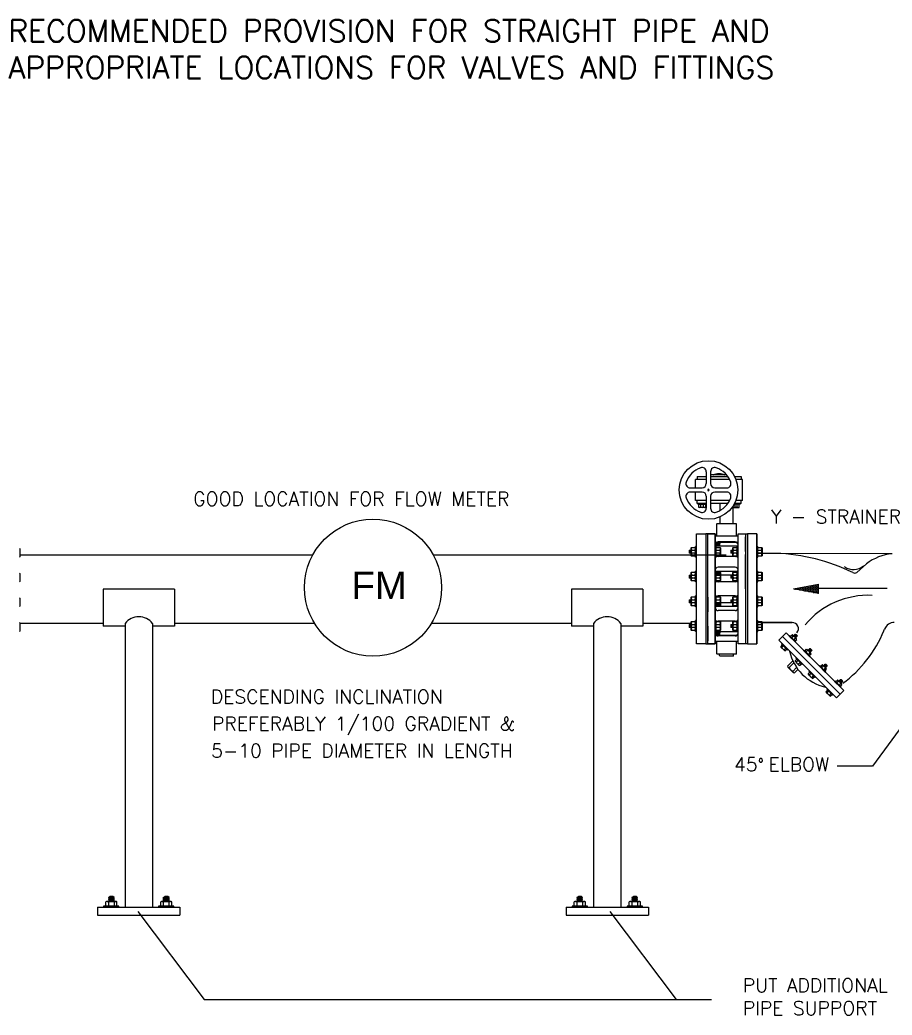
# Model space of a CAD drawing. Header units: inches. Extents: x 51172 to 63334, y -27893 to -10796.
# Drawn here: x 59907 to 61494, y -27860 to -26049 of the extents above; entities that cross this region are included whole.
import ezdxf

# ---------------------------------------------------------------- set-up
doc = ezdxf.new("R2010")
doc.units = ezdxf.units.IN
doc.header["$MEASUREMENT"] = 0
doc.layers.add('M-HVAC-PIPE-TEXT', color=2, linetype='Continuous', lineweight=25)
doc.styles.add('SIMS', font='simplex.shx')
doc.styles.get("Standard").update_dxf_attribs({"font": 'arial.ttf'})
doc.dimstyles.get("Standard").update_dxf_attribs({"dimtxt": 0.18, "dimasz": 0.18, "dimexe": 0.18, "dimexo": 0.0625, "dimgap": 0.09, "dimtad": 0, "dimtih": 1, "dimtoh": 1, "dimdec": 4, "dimzin": 0, "dimdsep": 46, "dimtxsty": 'Standard', "dimcen": 0.09, "dimadec": 0, "dimazin": 0, "dimtfac": 1, "dimtdec": 4, "dimtofl": 0, "dimtmove": 0, "dimatfit": 3, "dimfxl": 1, "dimtolj": 1, "dimtzin": 0, "dimarcsym": 0})

msp = doc.modelspace()

# ---------------------------------------------------------------- hatches: boundary and pattern name
h = msp.add_hatch()
h.set_pattern_fill('DOTS', color=5, scale=24.417891, angle=180, style=0)
h.set_pattern_definition([(360, (35373.2473, -8652.0765), (0.76305911, -1.526118215), [0, -1.526118215])])
h.paths.add_polyline_path([(61360.6, -27075.8), (61315.1, -27084.2), (61360.6, -27092.6)])

# ---------------------------------------------------------------- linework, layer by layer
at = {"color": 5, "linetype": 'Continuous'}
for p, q in [((61156.3, -26892.6), (61156.3, -26870.9)), ((61164, -26870.9), (61164, -26892.6)), ((61126.9, -26900.3), (61148.5, -26900.3)), ((61148.5, -26908), (61126.9, -26908)), ((61171.7, -26900.3), (61193.4, -26900.3)), ((61193.4, -26908), (61171.7, -26908)), ((61156.3, -26937.4), (61156.3, -26915.7)), ((61164, -26915.7), (61164, -26937.4)), ((61141.1, -26928.7), (61141.1, -26930)), ((61141.1, -26928.7), (61156, -26928.7)), ((61141.1, -26930), (61156, -26930)), ((61142.4, -26930.5), (61142.9, -26930)), ((61142.4, -26935.4), (61142.4, -26930.5)), ((61142.9, -26935.9), (61142.4, -26935.4)), ((61154.1, -26935.9), (61142.9, -26935.9)), ((61146.5, -26934.9), (61146.5, -26930)), ((61150.6, -26930), (61150.6, -26934.9)), ((61154.6, -26930.5), (61154.1, -26930)), ((61154.6, -26935.4), (61154.1, -26935.9)), ((61154.6, -26930.5), (61154.6, -26935.4)), ((61156, -26928.7), (61156, -26930)), ((61204.1, -26934.4), (61204.1, -26935.4)), ((61204.1, -26935.4), (61204.6, -26935.9)), ((61204.6, -26935.9), (61215.8, -26935.9)), ((61217.6, -26930), (61206.8, -26930)), ((61217.6, -26928.7), (61207.5, -26928.7)), ((61208.1, -26930), (61208.1, -26934.9)), ((61212.2, -26934.9), (61212.2, -26930)), ((61216.3, -26930.5), (61215.8, -26930)), ((61215.8, -26935.9), (61216.3, -26935.4)), ((61216.3, -26935.4), (61216.3, -26930.5)), ((61217.6, -26928.7), (61217.6, -26930)), ((61159.1, -27184.1), (61159.1, -26984.2)), ((61159.1, -26984.2), (61172.4, -26984.2)), ((61159.1, -27016.4), (61159.1, -26989.7)), ((61172.4, -26984.2), (61172.4, -27184.1)), ((61172.4, -27180.2), (61172.4, -26988.2)), ((61172.4, -26999.4), (61214, -26999.4)), ((61214, -26984.2), (61227.4, -26984.2)), ((61214, -27184.1), (61214, -26984.2)), ((61227.4, -26984.2), (61227.4, -27184.1)), ((61227.4, -27016.4), (61227.4, -26989.7)), ((59906.3, -27010.3), (59907, -27011)), ((59907, -27011), (59907, -27025.8)), ((61125, -27014), (61128.9, -27014)), ((61129.5, -27008.7), (61128.9, -27009.3)), ((61128.9, -27024.1), (61128.9, -27009.3)), ((61129.5, -27008.7), (61136, -27008.7)), ((61130.1, -27014), (61135.3, -27014)), ((61136, -27008.7), (61136.6, -27009.3)), ((61136.6, -27026.6), (61136.6, -27006.9)), ((61138.4, -27006.9), (61136.6, -27006.9)), ((61136.6, -27009.3), (61136.6, -27024.1)), ((61214, -27006.7), (61172.4, -27006.7)), ((61172.4, -27006.9), (61174.2, -27006.9)), ((61174.2, -27026.6), (61174.2, -27006.9)), ((61174.8, -27008.7), (61174.2, -27009.3)), ((61174.2, -27014), (61180.6, -27014)), ((61174.8, -27008.7), (61181.3, -27008.7)), ((61181.3, -27008.7), (61181.9, -27009.3)), ((61181.9, -27009.3), (61181.9, -27024.1)), ((61200.6, -27014), (61204.5, -27014)), ((61205.1, -27008.7), (61204.5, -27009.3)), ((61204.5, -27024.1), (61204.5, -27009.3)), ((61205.1, -27008.7), (61211.6, -27008.7)), ((61205.8, -27014), (61210.9, -27014)), ((61211.6, -27008.7), (61212.2, -27009.3)), ((61212.2, -27026.6), (61212.2, -27006.9)), ((61214, -27006.9), (61212.2, -27006.9)), ((61212.2, -27009.3), (61212.2, -27024.1)), ((61248, -27006.9), (61249.8, -27006.9)), ((61249.8, -27026.6), (61249.8, -27006.9)), ((61250.5, -27008.7), (61249.8, -27009.3)), ((61249.8, -27014), (61256.3, -27014)), ((61250.5, -27008.7), (61256.9, -27008.7)), ((61256.9, -27008.7), (61257.6, -27009.3)), ((61257.6, -27009.3), (61257.6, -27024.1)), ((59907, -27025.8), (59906.3, -27026.5)), ((61128.9, -27019.4), (61125, -27019.4)), ((61129.5, -27024.8), (61128.9, -27024.1)), ((61136, -27024.8), (61129.5, -27024.8)), ((61135.3, -27019.4), (61130.1, -27019.4)), ((61136.6, -27024.1), (61136, -27024.8)), ((61138.4, -27026.6), (61136.6, -27026.6)), ((61172.4, -27026.6), (61174.2, -27026.6)), ((61180.6, -27019.4), (61174.2, -27019.4)), ((61174.8, -27024.8), (61174.2, -27024.1)), ((61181.3, -27024.8), (61174.8, -27024.8)), ((61181.9, -27024.1), (61181.3, -27024.8)), ((61204.5, -27019.4), (61200.6, -27019.4)), ((61205.1, -27024.8), (61204.5, -27024.1)), ((61211.6, -27024.8), (61205.1, -27024.8)), ((61210.9, -27019.4), (61205.8, -27019.4)), ((61212.2, -27024.1), (61211.6, -27024.8)), ((61214, -27026.6), (61212.2, -27026.6)), ((61248, -27026.6), (61249.8, -27026.6)), ((61256.3, -27019.4), (61249.8, -27019.4)), ((61250.5, -27024.8), (61249.8, -27024.1)), ((61256.9, -27024.8), (61250.5, -27024.8)), ((61257.6, -27024.1), (61256.9, -27024.8)), ((61129.5, -27053.7), (61128.9, -27054.3)), ((61128.9, -27069.1), (61128.9, -27054.3)), ((61129.5, -27053.7), (61136, -27053.7)), ((61136, -27053.7), (61136.6, -27054.3)), ((61136.6, -27071.6), (61136.6, -27051.9)), ((61138.4, -27051.9), (61136.6, -27051.9)), ((61136.6, -27054.3), (61136.6, -27069.1)), ((61159.1, -27069), (61159.1, -27042.4)), ((61172.4, -27051.9), (61174.2, -27051.9)), ((61172.4, -27052.1), (61214, -27052.1)), ((61174.2, -27071.6), (61174.2, -27051.9)), ((61174.8, -27053.7), (61174.2, -27054.3)), ((61174.8, -27053.7), (61181.3, -27053.7)), ((61181.3, -27053.7), (61181.9, -27054.3)), ((61181.9, -27054.3), (61181.9, -27069.1)), ((61205.1, -27053.7), (61204.5, -27054.3)), ((61204.5, -27069.1), (61204.5, -27054.3)), ((61205.1, -27053.7), (61211.6, -27053.7)), ((61211.6, -27053.7), (61212.2, -27054.3)), ((61212.2, -27071.6), (61212.2, -27051.9)), ((61214, -27051.9), (61212.2, -27051.9)), ((61212.2, -27054.3), (61212.2, -27069.1)), ((61227.4, -27069), (61227.4, -27042.4)), ((61248, -27051.9), (61249.8, -27051.9)), ((61249.8, -27071.6), (61249.8, -27051.9)), ((61250.5, -27053.7), (61249.8, -27054.3)), ((61250.5, -27053.7), (61256.9, -27053.7)), ((61256.9, -27053.7), (61257.6, -27054.3)), ((61257.6, -27054.3), (61257.6, -27069.1)), ((59906.3, -27055.3), (59907, -27056)), ((59907, -27070.8), (59906.3, -27071.5)), ((59907, -27056), (59907, -27070.8)), ((61125, -27059), (61128.9, -27059)), ((61128.9, -27064.4), (61125, -27064.4)), ((61129.5, -27069.8), (61128.9, -27069.1)), ((61136, -27069.8), (61129.5, -27069.8)), ((61130.1, -27059), (61135.3, -27059)), ((61135.3, -27064.4), (61130.1, -27064.4)), ((61136.6, -27069.1), (61136, -27069.8)), ((61138.4, -27071.6), (61136.6, -27071.6)), ((61214, -27059.3), (61172.4, -27059.3)), ((61172.4, -27071.6), (61174.2, -27071.6)), ((61174.2, -27059), (61180.6, -27059)), ((61180.6, -27064.4), (61174.2, -27064.4)), ((61174.8, -27069.8), (61174.2, -27069.1)), ((61181.3, -27069.8), (61174.8, -27069.8)), ((61181.9, -27069.1), (61181.3, -27069.8)), ((61200.6, -27059), (61204.5, -27059)), ((61204.5, -27064.4), (61200.6, -27064.4)), ((61205.1, -27069.8), (61204.5, -27069.1)), ((61211.6, -27069.8), (61205.1, -27069.8)), ((61205.8, -27059), (61210.9, -27059)), ((61210.9, -27064.4), (61205.8, -27064.4)), ((61212.2, -27069.1), (61211.6, -27069.8)), ((61214, -27071.6), (61212.2, -27071.6)), ((61248, -27071.6), (61249.8, -27071.6)), ((61249.8, -27059), (61256.3, -27059)), ((61256.3, -27064.4), (61249.8, -27064.4)), ((61250.5, -27069.8), (61249.8, -27069.1)), ((61256.9, -27069.8), (61250.5, -27069.8)), ((61257.6, -27069.1), (61256.9, -27069.8)), ((59906.3, -27100.3), (59907, -27101)), ((59907, -27101), (59907, -27115.8)), ((61125, -27104), (61128.9, -27104)), ((61129.5, -27098.7), (61128.9, -27099.3)), ((61128.9, -27114.1), (61128.9, -27099.3)), ((61129.5, -27098.7), (61136, -27098.7)), ((61130.1, -27104), (61135.3, -27104)), ((61136, -27098.7), (61136.6, -27099.3)), ((61136.6, -27116.6), (61136.6, -27096.9)), ((61138.4, -27096.9), (61136.6, -27096.9)), ((61136.6, -27099.3), (61136.6, -27114.1)), ((61159.1, -27099.4), (61159.1, -27126)), ((61172.4, -27096.9), (61174.2, -27096.9)), ((61174.2, -27116.6), (61174.2, -27096.9)), ((61174.8, -27098.7), (61174.2, -27099.3)), ((61174.2, -27104), (61180.6, -27104)), ((61174.8, -27098.7), (61181.3, -27098.7)), ((61181.3, -27098.7), (61181.9, -27099.3)), ((61181.9, -27099.3), (61181.9, -27114.1)), ((61200.6, -27104), (61204.5, -27104)), ((61205.1, -27098.7), (61204.5, -27099.3)), ((61204.5, -27114.1), (61204.5, -27099.3)), ((61205.1, -27098.7), (61211.6, -27098.7)), ((61205.8, -27104), (61210.9, -27104)), ((61211.6, -27098.7), (61212.2, -27099.3)), ((61212.2, -27116.6), (61212.2, -27096.9)), ((61214, -27096.9), (61212.2, -27096.9)), ((61212.2, -27099.3), (61212.2, -27114.1)), ((61227.4, -27099.4), (61227.4, -27126)), ((61248, -27096.9), (61249.8, -27096.9)), ((61249.8, -27116.6), (61249.8, -27096.9)), ((61250.5, -27098.7), (61249.8, -27099.3)), ((61249.8, -27104), (61256.3, -27104)), ((61250.5, -27098.7), (61256.9, -27098.7)), ((61256.9, -27098.7), (61257.6, -27099.3)), ((61257.6, -27099.3), (61257.6, -27114.1)), ((59907, -27115.8), (59906.3, -27116.5)), ((61128.9, -27109.4), (61125, -27109.4)), ((61129.5, -27114.8), (61128.9, -27114.1)), ((61136, -27114.8), (61129.5, -27114.8)), ((61135.3, -27109.4), (61130.1, -27109.4)), ((61136.6, -27114.1), (61136, -27114.8)), ((61138.4, -27116.6), (61136.6, -27116.6)), ((61172.4, -27109), (61214, -27109)), ((61214, -27116.3), (61172.4, -27116.3)), ((61172.4, -27116.6), (61174.2, -27116.6)), ((61180.6, -27109.4), (61174.2, -27109.4)), ((61174.8, -27114.8), (61174.2, -27114.1)), ((61181.3, -27114.8), (61174.8, -27114.8)), ((61181.9, -27114.1), (61181.3, -27114.8)), ((61204.5, -27109.4), (61200.6, -27109.4)), ((61205.1, -27114.8), (61204.5, -27114.1)), ((61211.6, -27114.8), (61205.1, -27114.8)), ((61210.9, -27109.4), (61205.8, -27109.4)), ((61212.2, -27114.1), (61211.6, -27114.8)), ((61214, -27116.6), (61212.2, -27116.6)), ((61248, -27116.6), (61249.8, -27116.6)), ((61256.3, -27109.4), (61249.8, -27109.4)), ((61250.5, -27114.8), (61249.8, -27114.1)), ((61256.9, -27114.8), (61250.5, -27114.8)), ((61257.6, -27114.1), (61256.9, -27114.8)), ((61129.5, -27143.7), (61128.9, -27144.3)), ((61128.9, -27159.1), (61128.9, -27144.3)), ((61129.5, -27143.7), (61136, -27143.7)), ((61136, -27143.7), (61136.6, -27144.3)), ((61136.6, -27161.6), (61136.6, -27141.9)), ((61138.4, -27141.9), (61136.6, -27141.9)), ((61136.6, -27144.3), (61136.6, -27159.1)), ((61172.4, -27141.9), (61174.2, -27141.9)), ((61174.2, -27161.6), (61174.2, -27141.9)), ((61174.8, -27143.7), (61174.2, -27144.3)), ((61174.8, -27143.7), (61181.3, -27143.7)), ((61181.3, -27143.7), (61181.9, -27144.3)), ((61181.9, -27144.3), (61181.9, -27159.1)), ((61205.1, -27143.7), (61204.5, -27144.3)), ((61204.5, -27159.1), (61204.5, -27144.3)), ((61205.1, -27143.7), (61211.6, -27143.7)), ((61211.6, -27143.7), (61212.2, -27144.3)), ((61212.2, -27161.6), (61212.2, -27141.9)), ((61214, -27141.9), (61212.2, -27141.9)), ((61212.2, -27144.3), (61212.2, -27159.1)), ((61248, -27141.9), (61249.8, -27141.9)), ((61249.8, -27161.6), (61249.8, -27141.9)), ((61250.5, -27143.7), (61249.8, -27144.3)), ((61250.5, -27143.7), (61256.9, -27143.7)), ((61256.9, -27143.7), (61257.6, -27144.3)), ((61257.6, -27144.3), (61257.6, -27159.1)), ((59906.3, -27145.3), (59907, -27146)), ((59907, -27160.8), (59906.3, -27161.5)), ((59907, -27146), (59907, -27160.8)), ((61125, -27149), (61128.9, -27149)), ((61128.9, -27154.4), (61125, -27154.4)), ((61129.5, -27159.8), (61128.9, -27159.1)), ((61136, -27159.8), (61129.5, -27159.8)), ((61130.1, -27149), (61135.3, -27149)), ((61135.3, -27154.4), (61130.1, -27154.4)), ((61136.6, -27159.1), (61136, -27159.8)), ((61138.4, -27161.6), (61136.6, -27161.6)), ((61159.1, -27152), (61159.1, -27178.6)), ((61172.4, -27161.6), (61174.2, -27161.6)), ((61172.4, -27161.7), (61214, -27161.7)), ((61174.2, -27149), (61180.6, -27149)), ((61180.6, -27154.4), (61174.2, -27154.4)), ((61174.8, -27159.8), (61174.2, -27159.1)), ((61181.3, -27159.8), (61174.8, -27159.8)), ((61181.9, -27159.1), (61181.3, -27159.8)), ((61200.6, -27149), (61204.5, -27149)), ((61204.5, -27154.4), (61200.6, -27154.4)), ((61205.1, -27159.8), (61204.5, -27159.1)), ((61211.6, -27159.8), (61205.1, -27159.8)), ((61205.8, -27149), (61210.9, -27149)), ((61210.9, -27154.4), (61205.8, -27154.4)), ((61212.2, -27159.1), (61211.6, -27159.8)), ((61214, -27161.6), (61212.2, -27161.6)), ((61227.4, -27152), (61227.4, -27178.6)), ((61248, -27161.6), (61249.8, -27161.6)), ((61249.8, -27149), (61256.3, -27149)), ((61256.3, -27154.4), (61249.8, -27154.4)), ((61250.5, -27159.8), (61249.8, -27159.1)), ((61256.9, -27159.8), (61250.5, -27159.8)), ((61257.6, -27159.1), (61256.9, -27159.8)), ((61214, -27169), (61172.4, -27169)), ((61172.4, -27184.1), (61159.1, -27184.1)), ((61227.4, -27184.1), (61214, -27184.1))]:
    msp.add_line(p, q, dxfattribs=at)
at = {"color": 5}
for p, q in [((61136.7, -26900.5), (61136.7, -26884.9)), ((61156.3, -26884.9), (61136.7, -26884.9)), ((61139.3, -26879.6), (61139.3, -26884.9)), ((61139.3, -26879.6), (61156.3, -26879.6)), ((61193.4, -26876.9), (61164, -26876.9)), ((61164, -26879.6), (61195.4, -26879.6)), ((61198.6, -26884.9), (61164, -26884.9)), ((61207.5, -26879.6), (61219.4, -26879.6)), ((61222, -26884.9), (61209.9, -26884.9)), ((61219.4, -26879.6), (61219.4, -26884.9)), ((61222, -26923.4), (61222, -26884.9)), ((61136.7, -26923.4), (61136.7, -26907.8)), ((61156.3, -26923.4), (61136.7, -26923.4)), ((61139.3, -26928.7), (61139.3, -26923.4)), ((61198.6, -26923.4), (61164, -26923.4)), ((61222, -26923.4), (61209.9, -26923.4)), ((61219.4, -26928.7), (61219.4, -26923.4)), ((61156.3, -26928.7), (61139.3, -26928.7)), ((61195.4, -26928.7), (61164, -26928.7)), ((61181.5, -26941.4), (61181.5, -26928.7)), ((61204.9, -26965.5), (61204.9, -26935.9)), ((61219.4, -26928.7), (61207.5, -26928.7)), ((61181.5, -26965.5), (61181.5, -26953)), ((61175.1, -26988.2), (61175.1, -26966.6)), ((61210.3, -26965.5), (61176.1, -26965.5)), ((61211.3, -26988.2), (61211.3, -26966.6)), ((61172.4, -26984.2), (61172.4, -27024.2)), ((61172.4, -26984.2), (61172.4, -26994.2)), ((61214, -26988.2), (61172.4, -26988.2)), ((61172.4, -26994.2), (61172.4, -27039.2)), ((61208.7, -26998.6), (61177.7, -26998.6)), ((61214, -27180.2), (61214, -26988.2)), ((61248, -26984.2), (61248, -27024.2)), ((61248, -26984.2), (61248, -26994.2)), ((61248, -26994.2), (61248, -27039.2)), ((61125, -27014), (61125, -27019.4)), ((61200.6, -27014), (61200.6, -27019.4)), ((59907, -27021.9), (60440.3, -27021.9)), ((60658.9, -27021.9), (61192.2, -27021.9)), ((61172.4, -27024.2), (61172.4, -27064.2)), ((61208.7, -27025.3), (61177.7, -27025.3)), ((61227.4, -27084.2), (61227.4, -27021.7)), ((61248, -27024.2), (61248, -27064.2)), ((61282.8, -27019.5), (61249.6, -27019.5)), ((61494.4, -27020.2), (61282.8, -27019.5)), ((61172.4, -27039.2), (61172.4, -27084.2)), ((61208.7, -27044.6), (61177.7, -27044.6)), ((61248, -27039.2), (61248, -27084.2)), ((61408.2, -27044.1), (61407.5, -27044.1)), ((61430, -27054.3), (61447.7, -27038.5)), ((61125, -27059), (61125, -27064.4)), ((61172.4, -27064.2), (61172.4, -27104.2)), ((61208.7, -27071.3), (61177.7, -27071.3)), ((61200.6, -27059), (61200.6, -27064.4)), ((61248, -27064.2), (61248, -27104.2)), ((60188.3, -27084.4), (60058.3, -27084.4)), ((60058.3, -27084.4), (60058.3, -27151.9)), ((60188.3, -27084.4), (60188.3, -27146.9)), ((61040.9, -27084.4), (60910.9, -27084.4)), ((60910.9, -27084.4), (60910.9, -27151.9)), ((61040.9, -27084.4), (61040.9, -27146.9)), ((61172.4, -27084.2), (61172.4, -27129.2)), ((61248, -27084.2), (61248, -27129.2)), ((61315.1, -27084.2), (61360.6, -27075.8)), ((61360.6, -27092.6), (61315.1, -27084.2)), ((61360.6, -27092.6), (61360.6, -27075.8)), ((61360.6, -27082.7), (61485.6, -27082.7)), ((61125, -27104), (61125, -27109.4)), ((61172.4, -27104.2), (61172.4, -27144.2)), ((61208.7, -27097.1), (61177.7, -27097.1)), ((61200.6, -27104), (61200.6, -27109.4)), ((61248, -27104.2), (61248, -27144.2)), ((61208.7, -27123.7), (61177.7, -27123.7)), ((61172.4, -27129.2), (61172.4, -27174.2)), ((61172.4, -27144.2), (61172.4, -27184.2)), ((61208.7, -27143.1), (61177.7, -27143.1)), ((61248, -27129.2), (61248, -27174.2)), ((61248, -27144.2), (61248, -27184.2)), ((59907, -27146.8), (60058.3, -27146.8)), ((60098.3, -27151.9), (60058.3, -27151.9)), ((60098.3, -27146.9), (60098.3, -27663.1)), ((60148.3, -27146.9), (60148.3, -27663.1)), ((60188.3, -27151.9), (60148.3, -27151.9)), ((60188.3, -27146.8), (60443, -27146.7)), ((60188.3, -27146.9), (60188.3, -27151.9)), ((60656.2, -27146.6), (60910.9, -27146.4)), ((60950.9, -27151.9), (60910.9, -27151.9)), ((60950.9, -27146.9), (60950.9, -27663.1)), ((61000.9, -27146.9), (61000.9, -27663.1)), ((61040.9, -27151.9), (61000.9, -27151.9)), ((61040.9, -27146.4), (61128.9, -27146.3)), ((61040.9, -27146.9), (61040.9, -27151.9)), ((61125, -27149), (61125, -27154.4)), ((61200.6, -27149), (61200.6, -27154.4)), ((61312.5, -27145.2), (61249.6, -27145.2)), ((61253.7, -27145.2), (61312.5, -27145.2)), ((61479.6, -27160.3), (61480.8, -27157.3)), ((61172.4, -27174.2), (61172.4, -27184.2)), ((61214, -27180.2), (61172.4, -27180.2)), ((61175.1, -27201.8), (61175.1, -27180.2)), ((61208.7, -27169.7), (61177.7, -27169.7)), ((61211.3, -27201.8), (61211.3, -27180.2)), ((61248, -27174.2), (61248, -27184.2)), ((61301.4, -27164.3), (61288, -27177.7)), ((61288, -27177.7), (61393, -27282.7)), ((61294.6, -27171.1), (61399.6, -27276)), ((61301.4, -27164.3), (61406.4, -27269.3)), ((61309.7, -27170.4), (61312.4, -27167.7)), ((61314.3, -27169.7), (61311.6, -27172.4)), ((61313.7, -27168.2), (61320.1, -27174.6)), ((61314.8, -27169.4), (61315.2, -27169.4)), ((61315.1, -27168.9), (61315.2, -27169.4)), ((61315.1, -27168.9), (61315.7, -27168.9)), ((61315.2, -27169.4), (61318.9, -27172.9)), ((61315.6, -27168.4), (61316.1, -27168.4)), ((61315.6, -27168.4), (61315.7, -27168.9)), ((61315.7, -27168.9), (61319.4, -27172.4)), ((61316, -27176.8), (61318.7, -27174.1)), ((61316.1, -27167.9), (61316.6, -27168)), ((61316.1, -27167.9), (61316.1, -27168.4)), ((61316.1, -27168.4), (61319.9, -27171.9)), ((61316.6, -27167.4), (61316.6, -27168)), ((61316.6, -27167.4), (61317.1, -27167.5)), ((61316.6, -27168), (61320.4, -27171.4)), ((61317.1, -27166.9), (61317.1, -27167.5)), ((61317.1, -27166.9), (61317.6, -27167)), ((61317.1, -27167.5), (61320.8, -27170.9)), ((61317.5, -27166.4), (61318.1, -27166.5)), ((61317.5, -27166.4), (61317.6, -27167)), ((61317.6, -27167), (61321.3, -27170.4)), ((61317.9, -27178.7), (61320.7, -27176)), ((61318.1, -27166.5), (61319.5, -27166.9)), ((61318.1, -27166.5), (61321.9, -27170.2)), ((61319, -27173.4), (61318.8, -27173.4)), ((61319.5, -27172.9), (61318.9, -27172.9)), ((61319, -27173.4), (61318.9, -27172.9)), ((61320, -27172.4), (61319.4, -27172.4)), ((61319.5, -27172.9), (61319.4, -27172.4)), ((61321.7, -27169.1), (61319.5, -27166.9)), ((61320, -27172.4), (61319.9, -27171.9)), ((61320.4, -27172), (61319.9, -27171.9)), ((61320.9, -27171.5), (61320.4, -27171.4)), ((61320.4, -27172), (61320.4, -27171.4)), ((61321.4, -27171), (61320.8, -27170.9)), ((61320.9, -27171.5), (61320.8, -27170.9)), ((61321.9, -27170.5), (61321.3, -27170.4)), ((61321.4, -27171), (61321.3, -27170.4)), ((61321.9, -27170.5), (61321.7, -27169.1)), ((61294.3, -27186), (61291.6, -27188.7)), ((61292.1, -27190), (61298.5, -27196.4)), ((61293.5, -27190.7), (61296.2, -27188)), ((61300.6, -27192.4), (61297.9, -27195.1)), ((61302.5, -27194.3), (61299.8, -27197)), ((61336, -27196.8), (61338.7, -27194.1)), ((61340.6, -27196), (61337.9, -27198.7)), ((61340, -27194.6), (61346.4, -27201)), ((61341.1, -27195.7), (61341.5, -27195.7)), ((61341.4, -27195.2), (61341.5, -27195.7)), ((61341.4, -27195.2), (61342, -27195.3)), ((61341.5, -27195.7), (61345.2, -27199.2)), ((61341.9, -27194.7), (61342.5, -27194.8)), ((61341.9, -27194.7), (61342, -27195.3)), ((61342, -27195.3), (61345.7, -27198.7)), ((61342.4, -27194.2), (61343, -27194.3)), ((61342.4, -27194.2), (61342.5, -27194.8)), ((61342.5, -27194.8), (61346.2, -27198.2)), ((61342.9, -27193.7), (61343, -27194.3)), ((61342.9, -27193.7), (61343.5, -27193.8)), ((61343, -27194.3), (61346.7, -27197.7)), ((61343.4, -27193.2), (61343.5, -27193.8)), ((61343.4, -27193.2), (61343.9, -27193.3)), ((61343.5, -27193.8), (61347.2, -27197.3)), ((61343.9, -27192.8), (61344.4, -27192.8)), ((61343.9, -27192.8), (61343.9, -27193.3)), ((61343.9, -27193.3), (61347.7, -27196.8)), ((61344.4, -27192.8), (61345.8, -27193.2)), ((61344.4, -27192.8), (61348.2, -27196.6)), ((61345.8, -27199.3), (61345.2, -27199.2)), ((61345.3, -27199.7), (61345.2, -27199.2)), ((61346.3, -27198.8), (61345.7, -27198.7)), ((61345.8, -27199.3), (61345.7, -27198.7)), ((61348, -27195.4), (61345.8, -27193.2)), ((61346.3, -27198.8), (61346.2, -27198.2)), ((61346.8, -27198.3), (61346.2, -27198.2)), ((61347.2, -27197.8), (61346.7, -27197.7)), ((61346.8, -27198.3), (61346.7, -27197.7)), ((61347.7, -27197.3), (61347.2, -27197.3)), ((61347.2, -27197.8), (61347.2, -27197.3)), ((61348.2, -27196.9), (61347.7, -27196.8)), ((61347.7, -27197.3), (61347.7, -27196.8)), ((61348.2, -27196.9), (61348, -27195.4)), ((61210.3, -27202.9), (61176.1, -27202.9)), ((61180.4, -27205.3), (61180.4, -27202.9)), ((61204.9, -27206.3), (61181.5, -27206.3)), ((61206, -27205.3), (61206, -27202.9)), ((61313.8, -27215.1), (61304.2, -27224.6)), ((61320.6, -27212.4), (61317.9, -27215.1)), ((61318.4, -27216.4), (61324.8, -27222.8)), ((61319.8, -27217), (61322.5, -27214.3)), ((61342.3, -27203.1), (61345.1, -27200.4)), ((61344.3, -27205), (61347, -27202.3)), ((61345.3, -27199.7), (61345.2, -27199.7)), ((61304.9, -27226.6), (61314.5, -27236.2)), ((61307.1, -27227.5), (61315.7, -27218.9)), ((61320.6, -27227.2), (61313.7, -27234.2)), ((61323, -27230.6), (61316.6, -27237)), ((61326.9, -27218.7), (61324.2, -27221.4)), ((61328.9, -27220.6), (61326.2, -27223.3)), ((61364.2, -27224.9), (61366.9, -27222.2)), ((61368.8, -27224.1), (61366.1, -27226.8)), ((61368.2, -27222.7), (61374.6, -27229.1)), ((61369.3, -27223.8), (61369.7, -27223.9)), ((61369.6, -27223.3), (61369.7, -27223.9)), ((61369.6, -27223.3), (61370.1, -27223.4)), ((61369.7, -27223.9), (61373.4, -27227.3)), ((61370.1, -27222.9), (61370.6, -27222.9)), ((61370.1, -27222.9), (61370.1, -27223.4)), ((61370.1, -27223.4), (61373.9, -27226.9)), ((61370.5, -27222.4), (61371.1, -27222.4)), ((61370.5, -27222.4), (61370.6, -27222.9)), ((61370.5, -27231.3), (61373.2, -27228.6)), ((61370.6, -27222.9), (61374.4, -27226.4)), ((61371, -27221.9), (61371.1, -27222.4)), ((61371, -27221.9), (61371.6, -27221.9)), ((61371.1, -27222.4), (61374.8, -27225.9)), ((61371.5, -27221.4), (61371.6, -27221.9)), ((61371.5, -27221.4), (61372.1, -27221.5)), ((61371.6, -27221.9), (61375.3, -27225.4)), ((61372, -27220.9), (61372.6, -27221)), ((61372, -27220.9), (61372.1, -27221.5)), ((61372.1, -27221.5), (61375.8, -27224.9)), ((61372.4, -27233.2), (61375.1, -27230.5)), ((61372.6, -27221), (61373.9, -27221.3)), ((61372.6, -27221), (61376.3, -27224.7)), ((61373.5, -27227.9), (61373.3, -27227.9)), ((61373.9, -27227.4), (61373.4, -27227.3)), ((61373.5, -27227.9), (61373.4, -27227.3)), ((61376.2, -27223.6), (61373.9, -27221.3)), ((61374.4, -27226.9), (61373.9, -27226.9)), ((61373.9, -27227.4), (61373.9, -27226.9)), ((61374.4, -27226.9), (61374.4, -27226.4)), ((61374.9, -27226.4), (61374.4, -27226.4)), ((61375.4, -27226), (61374.8, -27225.9)), ((61374.9, -27226.4), (61374.8, -27225.9)), ((61375.9, -27225.5), (61375.3, -27225.4)), ((61375.4, -27226), (61375.3, -27225.4)), ((61376.4, -27225), (61375.8, -27224.9)), ((61375.9, -27225.5), (61375.8, -27224.9)), ((61376.4, -27225), (61376.2, -27223.6)), ((61344.4, -27236.2), (61341.7, -27238.9)), ((61342.2, -27240.2), (61348.6, -27246.6)), ((61343.6, -27240.8), (61346.3, -27238.1)), ((61350.8, -27242.5), (61348.1, -27245.2)), ((61352.7, -27244.5), (61350, -27247.2)), ((61392.2, -27252.9), (61394.9, -27250.2)), ((61396.8, -27252.1), (61394.1, -27254.8)), ((61396.2, -27250.7), (61402.6, -27257.1)), ((61397.3, -27251.8), (61397.7, -27251.9)), ((61397.6, -27251.3), (61398.1, -27251.4)), ((61397.6, -27251.3), (61397.7, -27251.9)), ((61397.7, -27251.9), (61401.4, -27255.3)), ((61398.1, -27250.9), (61398.1, -27251.4)), ((61398.1, -27250.9), (61398.6, -27250.9)), ((61398.1, -27251.4), (61401.9, -27254.9)), ((61398.6, -27250.4), (61398.6, -27250.9)), ((61398.6, -27250.4), (61399.1, -27250.4)), ((61398.6, -27250.9), (61402.4, -27254.4)), ((61399, -27249.9), (61399.6, -27249.9)), ((61399, -27249.9), (61399.1, -27250.4)), ((61399.1, -27250.4), (61402.8, -27253.9)), ((61399.5, -27249.4), (61399.6, -27249.9)), ((61399.5, -27249.4), (61400.1, -27249.5)), ((61399.6, -27249.9), (61403.3, -27253.4)), ((61400, -27248.9), (61400.1, -27249.5)), ((61400, -27248.9), (61400.6, -27249)), ((61400.1, -27249.5), (61403.8, -27252.9)), ((61400.6, -27249), (61401.9, -27249.3)), ((61400.6, -27249), (61404.3, -27252.7)), ((61404.2, -27251.6), (61401.9, -27249.3)), ((61403.4, -27254), (61403.3, -27253.4)), ((61403.9, -27253.5), (61403.3, -27253.4)), ((61403.9, -27253.5), (61403.8, -27252.9)), ((61404.4, -27253), (61403.8, -27252.9)), ((61404.4, -27253), (61404.2, -27251.6)), ((61376.7, -27268.5), (61374, -27271.2)), ((61376, -27273.1), (61378.7, -27270.4)), ((61406.4, -27269.3), (61393, -27282.7)), ((61398.5, -27259.3), (61401.2, -27256.6)), ((61400.4, -27261.2), (61403.1, -27258.5)), ((61401.5, -27255.9), (61401.3, -27255.9)), ((61401.5, -27255.9), (61401.4, -27255.3)), ((61401.9, -27255.4), (61401.4, -27255.3)), ((61401.9, -27255.4), (61401.9, -27254.9)), ((61402.4, -27254.9), (61401.9, -27254.9)), ((61402.9, -27254.4), (61402.4, -27254.4)), ((61402.4, -27254.9), (61402.4, -27254.4)), ((61402.9, -27254.4), (61402.8, -27253.9)), ((61403.4, -27254), (61402.8, -27253.9)), ((61374.5, -27272.5), (61380.9, -27278.9)), ((61383.1, -27274.9), (61380.4, -27277.6)), ((61385, -27276.8), (61382.3, -27279.5)), ((60068, -27645.9), (60068.8, -27645.3)), ((60068, -27645.9), (60068.8, -27646.5)), ((60068, -27647.1), (60068.8, -27646.5)), ((60068, -27647.1), (60068.8, -27647.7)), ((60068, -27648.3), (60068.8, -27647.7)), ((60068, -27648.3), (60068.8, -27648.9)), ((60068, -27649.5), (60068.8, -27648.9)), ((60068, -27649.5), (60068.8, -27650.1)), ((60068, -27650.7), (60068.8, -27650.1)), ((60068, -27650.7), (60068.8, -27651.3)), ((60068, -27651.9), (60068.8, -27651.3)), ((60068, -27651.9), (60068.8, -27652.5)), ((60068.8, -27645.3), (60070.9, -27644.1)), ((60068.8, -27645.3), (60078, -27645.3)), ((60068.8, -27646.5), (60077.6, -27646.2)), ((60068.8, -27647.7), (60077.6, -27647.4)), ((60068.8, -27648.9), (60077.6, -27648.6)), ((60068.8, -27650.1), (60077.6, -27649.8)), ((60068.8, -27651.3), (60077.6, -27650.9)), ((60076.4, -27644.1), (60070.9, -27644.1)), ((60078.4, -27645.6), (60076.4, -27644.1)), ((60078.4, -27645.6), (60077.6, -27646.2)), ((60078.4, -27646.8), (60077.6, -27646.2)), ((60078.4, -27646.8), (60077.6, -27647.4)), ((60078.4, -27648), (60077.6, -27647.4)), ((60078.4, -27648), (60077.6, -27648.6)), ((60078.4, -27649.2), (60077.6, -27648.6)), ((60078.4, -27649.2), (60077.6, -27649.8)), ((60078.4, -27650.3), (60077.6, -27649.8)), ((60078.4, -27650.3), (60077.6, -27650.9)), ((60078.4, -27651.5), (60077.6, -27650.9)), ((60078.4, -27651.5), (60077.6, -27652.1)), ((60168, -27645.9), (60168.8, -27645.3)), ((60168, -27645.9), (60168.8, -27646.5)), ((60168, -27647.1), (60168.8, -27646.5)), ((60168, -27647.1), (60168.8, -27647.7)), ((60168, -27648.3), (60168.8, -27647.7)), ((60168, -27648.3), (60168.8, -27648.9)), ((60168, -27649.5), (60168.8, -27648.9)), ((60168, -27649.5), (60168.8, -27650.1)), ((60168, -27650.7), (60168.8, -27650.1)), ((60168, -27650.7), (60168.8, -27651.3)), ((60168, -27651.9), (60168.8, -27651.3)), ((60168, -27651.9), (60168.8, -27652.5)), ((60168.8, -27645.3), (60170.9, -27644.1)), ((60168.8, -27645.3), (60178, -27645.3)), ((60168.8, -27646.5), (60177.6, -27646.2)), ((60168.8, -27647.7), (60177.6, -27647.4)), ((60168.8, -27648.9), (60177.6, -27648.6)), ((60168.8, -27650.1), (60177.6, -27649.8)), ((60168.8, -27651.3), (60177.6, -27650.9)), ((60176.4, -27644.1), (60170.9, -27644.1)), ((60178.4, -27645.6), (60176.4, -27644.1)), ((60178.4, -27645.6), (60177.6, -27646.2)), ((60178.4, -27646.8), (60177.6, -27646.2)), ((60178.4, -27646.8), (60177.6, -27647.4)), ((60178.4, -27648), (60177.6, -27647.4)), ((60178.4, -27648), (60177.6, -27648.6)), ((60178.4, -27649.2), (60177.6, -27648.6)), ((60178.4, -27649.2), (60177.6, -27649.8)), ((60178.4, -27650.3), (60177.6, -27649.8)), ((60178.4, -27650.3), (60177.6, -27650.9)), ((60178.4, -27651.5), (60177.6, -27650.9)), ((60178.4, -27651.5), (60177.6, -27652.1)), ((60920.6, -27648.3), (60921.4, -27647.7)), ((60920.6, -27648.3), (60921.4, -27648.9)), ((60920.7, -27645.9), (60921.4, -27645.3)), ((60920.7, -27645.9), (60921.4, -27646.5)), ((60920.7, -27647.1), (60921.4, -27646.5)), ((60920.7, -27647.1), (60921.4, -27647.7)), ((60920.7, -27649.5), (60921.4, -27648.9)), ((60920.7, -27649.5), (60921.4, -27650.1)), ((60920.7, -27650.7), (60921.4, -27650.1)), ((60920.7, -27650.7), (60921.4, -27651.3)), ((60920.7, -27651.9), (60921.4, -27651.3)), ((60920.7, -27651.9), (60921.4, -27652.5)), ((60921.4, -27645.3), (60923.6, -27644.1)), ((60921.4, -27645.3), (60930.7, -27645.3)), ((60921.4, -27646.5), (60930.3, -27646.2)), ((60921.4, -27647.7), (60930.3, -27647.4)), ((60921.4, -27648.9), (60930.3, -27648.6)), ((60921.4, -27650.1), (60930.3, -27649.8)), ((60921.4, -27651.3), (60930.3, -27650.9)), ((60929.1, -27644.1), (60923.6, -27644.1)), ((60931, -27645.6), (60929.1, -27644.1)), ((60931, -27645.6), (60930.3, -27646.2)), ((60931, -27646.8), (60930.3, -27646.2)), ((60931, -27646.8), (60930.3, -27647.4)), ((60931, -27648), (60930.3, -27647.4)), ((60931, -27648), (60930.3, -27648.6)), ((60931, -27649.2), (60930.3, -27648.6)), ((60931, -27649.2), (60930.3, -27649.8)), ((60931, -27650.3), (60930.3, -27649.8)), ((60931, -27650.3), (60930.3, -27650.9)), ((60931, -27651.5), (60930.3, -27650.9)), ((60931, -27651.5), (60930.3, -27652.1)), ((61020.6, -27648.3), (61021.4, -27647.7)), ((61020.6, -27648.3), (61021.4, -27648.9)), ((61020.7, -27645.9), (61021.4, -27645.3)), ((61020.7, -27645.9), (61021.4, -27646.5)), ((61020.7, -27647.1), (61021.4, -27646.5)), ((61020.7, -27647.1), (61021.4, -27647.7)), ((61020.7, -27649.5), (61021.4, -27648.9)), ((61020.7, -27649.5), (61021.4, -27650.1)), ((61020.7, -27650.7), (61021.4, -27650.1)), ((61020.7, -27650.7), (61021.4, -27651.3)), ((61020.7, -27651.9), (61021.4, -27651.3)), ((61020.7, -27651.9), (61021.4, -27652.5)), ((61021.4, -27645.3), (61023.6, -27644.1)), ((61021.4, -27645.3), (61030.7, -27645.3)), ((61021.4, -27646.5), (61030.3, -27646.2)), ((61021.4, -27647.7), (61030.3, -27647.4)), ((61021.4, -27648.9), (61030.3, -27648.6)), ((61021.4, -27650.1), (61030.3, -27649.8)), ((61021.4, -27651.3), (61030.3, -27650.9)), ((61029.1, -27644.1), (61023.6, -27644.1)), ((61031, -27645.6), (61029.1, -27644.1)), ((61031, -27645.6), (61030.3, -27646.2)), ((61031, -27646.8), (61030.3, -27646.2)), ((61031, -27646.8), (61030.3, -27647.4)), ((61031, -27648), (61030.3, -27647.4)), ((61031, -27648), (61030.3, -27648.6)), ((61031, -27649.2), (61030.3, -27648.6)), ((61031, -27649.2), (61030.3, -27649.8)), ((61031, -27650.3), (61030.3, -27649.8)), ((61031, -27650.3), (61030.3, -27650.9)), ((61031, -27651.5), (61030.3, -27650.9)), ((61031, -27651.5), (61030.3, -27652.1)), ((60048.3, -27663.1), (60198.3, -27663.1)), ((60048.3, -27663.1), (60048.3, -27678.1)), ((60063.3, -27660.5), (60063.3, -27653.9)), ((60065.5, -27652.9), (60081.3, -27652.9)), ((60068, -27653.9), (60068, -27660.5)), ((60068.3, -27652.9), (60068.8, -27652.5)), ((60068.8, -27652.5), (60077.6, -27652.1)), ((60078.4, -27652.7), (60077.6, -27652.1)), ((60078.4, -27652.7), (60078.2, -27652.9)), ((60078.9, -27660.5), (60078.9, -27653.9)), ((60083.6, -27660.5), (60083.6, -27653.9)), ((60163.3, -27660.5), (60163.3, -27653.9)), ((60165.5, -27652.9), (60181.3, -27652.9)), ((60168, -27653.9), (60168, -27660.5)), ((60168.3, -27652.9), (60168.8, -27652.5)), ((60168.8, -27652.5), (60177.6, -27652.1)), ((60178.4, -27652.7), (60177.6, -27652.1)), ((60178.4, -27652.7), (60178.2, -27652.9)), ((60178.9, -27660.5), (60178.9, -27653.9)), ((60183.6, -27660.5), (60183.6, -27653.9)), ((60198.3, -27663.1), (60198.3, -27678.1)), ((60900.9, -27663.1), (61050.9, -27663.1)), ((60900.9, -27663.1), (60900.9, -27678.1)), ((60915.9, -27660.5), (60915.9, -27653.9)), ((60918.2, -27652.9), (60933.9, -27652.9)), ((60920.7, -27653.9), (60920.7, -27660.5)), ((60920.9, -27652.9), (60921.4, -27652.5)), ((60921.4, -27652.5), (60930.3, -27652.1)), ((60931, -27652.7), (60930.3, -27652.1)), ((60931, -27652.7), (60930.8, -27652.9)), ((60931.5, -27660.5), (60931.5, -27653.9)), ((60936.3, -27660.5), (60936.3, -27653.9)), ((61015.9, -27660.5), (61015.9, -27653.9)), ((61018.2, -27652.9), (61033.9, -27652.9)), ((61020.7, -27653.9), (61020.7, -27660.5)), ((61020.9, -27652.9), (61021.4, -27652.5)), ((61021.4, -27652.5), (61030.3, -27652.1)), ((61031, -27652.7), (61030.3, -27652.1)), ((61031, -27652.7), (61030.8, -27652.9)), ((61031.5, -27660.5), (61031.5, -27653.9)), ((61036.3, -27660.5), (61036.3, -27653.9)), ((61050.9, -27663.1), (61050.9, -27678.1)), ((60048.3, -27678.1), (60198.3, -27678.1)), ((60900.9, -27678.1), (61050.9, -27678.1))]:
    msp.add_line(p, q, dxfattribs=at)
for points in [[(61138.4, -26984.2), (61155.4, -26984.2), (61155.4, -27184.1), (61138.4, -27184.1)], [(61172.4, -26984.2), (61155.4, -26984.2), (61155.4, -27184.1), (61172.4, -27184.1)], [(61214, -26984.2), (61231, -26984.2), (61231, -27184.1), (61214, -27184.1)], [(61248, -26984.2), (61231, -26984.2), (61231, -27184.1), (61248, -27184.1)], [(61248, -26984.2), (61231, -26984.2), (61231, -27184.1), (61248, -27184.1)], [(61307.7, -27169.2), (61307, -27169.9), (61318.4, -27181.2), (61319, -27180.6)], [(61293, -27184), (61293.7, -27183.4), (61305.1, -27194.7), (61304.4, -27195.4)], [(61334, -27195.6), (61333.3, -27196.2), (61344.7, -27207.6), (61345.3, -27206.9)], [(61319.4, -27210.4), (61320, -27209.7), (61331.4, -27221), (61330.7, -27221.7)], [(61343.2, -27234.2), (61343.9, -27233.5), (61355.2, -27244.9), (61354.5, -27245.5)], [(61362.1, -27223.7), (61361.5, -27224.4), (61372.8, -27235.7), (61373.5, -27235)], [(61390.1, -27251.7), (61389.5, -27252.4), (61400.8, -27263.7), (61401.5, -27263)], [(61375.5, -27266.5), (61376.2, -27265.8), (61387.5, -27277.2), (61386.9, -27277.8)], [(60059.3, -27661.5), (60059.3, -27663.1), (60087.2, -27663.1), (60087.2, -27661.5)], [(60159.3, -27661.5), (60159.3, -27663.1), (60187.2, -27663.1), (60187.2, -27661.5)], [(60912, -27661.5), (60912, -27663.1), (60939.9, -27663.1), (60939.9, -27661.5)], [(61012, -27661.5), (61012, -27663.1), (61039.9, -27663.1), (61039.9, -27661.5)]]:
    msp.add_lwpolyline(points, close=True, dxfattribs=at)
at = {"color": 5, "linetype": 'Continuous'}
msp.add_circle((61160.1, -26904.2), 53.3, dxfattribs=at)
at = {"color": 5}
msp.add_circle((60549.6, -27081.9), 124.7, dxfattribs=at)
at = {"color": 5, "linetype": 'Continuous'}
for centre, radius, start, end in [((61160.1, -26904.2), 42.9, 109.2185, 160.7815), ((61148.5, -26870.9), 7.73, 0, 109.2185), ((61171.7, -26870.9), 7.73, 70.7815, 180), ((61160.1, -26904.2), 42.9, 19.2185, 70.7815), ((61126.9, -26892.6), 7.73, 160.7815, 270), ((61193.4, -26892.6), 7.73, 270, 19.2185), ((61126.9, -26915.7), 7.73, 90, 199.2185), ((61148.5, -26892.6), 7.73, 270, 360), ((61148.5, -26915.7), 7.73, 0, 90), ((61171.7, -26892.6), 7.73, 180, 270), ((61171.7, -26915.7), 7.73, 90, 180), ((61193.4, -26915.7), 7.73, 340.7815, 90), ((61160.1, -26904.2), 42.9, 199.2185, 250.7815), ((61160.1, -26904.2), 42.9, 289.2185, 340.7815), ((61144.4, -26933.2), 2.63, 219.3849, 320.6151), ((61148.5, -26937.4), 7.73, 250.7815, 0), ((61148.5, -26933.2), 2.63, 219.3849, 320.6151), ((61152.6, -26933.2), 2.63, 219.3849, 320.6151), ((61171.7, -26937.4), 7.73, 180, 289.2185), ((61206.1, -26933.2), 2.63, 219.3849, 320.6151), ((61210.2, -26933.2), 2.63, 219.3849, 320.6151), ((61214.2, -26933.2), 2.63, 219.3849, 320.6151), ((61190, -27006.1), 18.2, 158.4824, 164.3117), ((61190.9, -27006.1), 18.2, 158.4824, 181.8593), ((61190.9, -27006.1), 17.3, 157.3413, 181.9529), ((61190.9, -27006.1), 16.5, 156.0681, 182.0564), ((61190.9, -27006.1), 15.6, 154.6374, 182.1715), ((61190.9, -27006.1), 14.7, 153.0169, 182.3003), ((61190.9, -27006.1), 13.9, 151.1637, 182.4453), ((61193.8, -27006.1), 15.6, 154.6374, 182.1715), ((61193.8, -27006.1), 14.7, 153.0169, 182.3003), ((61193.8, -27006.1), 13.9, 151.1637, 182.4453), ((61138.7, -27014.5), 12.8, 178.1407, 202.6587), ((61138.7, -27014.5), 12.2, 178.1407, 203.9319), ((61138.7, -27014.5), 11.5, 178.1407, 205.3626), ((61138.7, -27014.5), 10.9, 178.1407, 205.6381), ((61138.7, -27014.5), 10.2, 178.1407, 196.5975), ((61132.4, -27011.3), 3.48, 129.3849, 230.6151), ((61132.4, -27016.7), 3.48, 129.3849, 230.6151), ((61133.1, -27011.3), 3.48, 309.3849, 50.6151), ((61133.1, -27016.7), 3.48, 309.3849, 50.6151), ((61178.4, -27011.3), 3.48, 309.3849, 50.6151), ((61178.4, -27016.7), 3.48, 309.3849, 50.6151), ((61214.3, -27014.5), 12.8, 178.1407, 202.6587), ((61214.3, -27014.5), 12.2, 178.1407, 203.9319), ((61214.3, -27014.5), 11.5, 178.1407, 205.3626), ((61214.3, -27014.5), 10.9, 178.1407, 205.6381), ((61214.3, -27014.5), 10.2, 178.1407, 196.5975), ((61208, -27011.3), 3.48, 129.3849, 230.6151), ((61208, -27016.7), 3.48, 129.3849, 230.6151), ((61208.7, -27011.3), 3.48, 309.3849, 50.6151), ((61208.7, -27016.7), 3.48, 309.3849, 50.6151), ((61254.1, -27011.3), 3.48, 309.3849, 50.6151), ((61254.1, -27016.7), 3.48, 309.3849, 50.6151), ((61132.4, -27022.1), 3.48, 129.3849, 230.6151), ((61133.1, -27022.1), 3.48, 309.3849, 50.6151), ((61178.4, -27022.1), 3.48, 309.3849, 50.6151), ((61208, -27022.1), 3.48, 129.3849, 230.6151), ((61208.7, -27022.1), 3.48, 309.3849, 50.6151), ((61254.1, -27022.1), 3.48, 309.3849, 50.6151), ((61132.4, -27056.3), 3.48, 129.3849, 230.6151), ((61133.1, -27056.3), 3.48, 309.3849, 50.6151), ((61190, -27058.7), 18.2, 158.4824, 164.3117), ((61190.9, -27058.7), 18.2, 158.4824, 181.8593), ((61190.9, -27058.7), 17.3, 157.3413, 181.9529), ((61190.9, -27058.7), 16.5, 156.0681, 182.0564), ((61190.9, -27058.7), 15.6, 154.6374, 182.1715), ((61190.9, -27058.7), 14.7, 153.0169, 182.3003), ((61190.9, -27058.7), 13.9, 151.1637, 182.4453), ((61193.8, -27058.7), 15.6, 154.6374, 182.1715), ((61193.8, -27058.7), 14.7, 153.0169, 182.3003), ((61193.8, -27058.7), 13.9, 151.1637, 182.4453), ((61178.4, -27056.3), 3.48, 309.3849, 50.6151), ((61208, -27056.3), 3.48, 129.3849, 230.6151), ((61208.7, -27056.3), 3.48, 309.3849, 50.6151), ((61254.1, -27056.3), 3.48, 309.3849, 50.6151), ((61138.7, -27059.5), 12.8, 178.1407, 202.6587), ((61138.7, -27059.5), 12.2, 178.1407, 203.9319), ((61138.7, -27059.5), 11.5, 178.1407, 205.3626), ((61138.7, -27059.5), 10.9, 178.1407, 205.6381), ((61138.7, -27059.5), 10.2, 178.1407, 196.5975), ((61132.4, -27061.7), 3.48, 129.3849, 230.6151), ((61132.4, -27067.1), 3.48, 129.3849, 230.6151), ((61133.1, -27061.7), 3.48, 309.3849, 50.6151), ((61133.1, -27067.1), 3.48, 309.3849, 50.6151), ((61178.4, -27061.7), 3.48, 309.3849, 50.6151), ((61178.4, -27067.1), 3.48, 309.3849, 50.6151), ((61214.3, -27059.5), 12.8, 178.1407, 202.6587), ((61214.3, -27059.5), 12.2, 178.1407, 203.9319), ((61214.3, -27059.5), 11.5, 178.1407, 205.3626), ((61214.3, -27059.5), 10.9, 178.1407, 205.6381), ((61214.3, -27059.5), 10.2, 178.1407, 196.5975), ((61208, -27061.7), 3.48, 129.3849, 230.6151), ((61208, -27067.1), 3.48, 129.3849, 230.6151), ((61208.7, -27061.7), 3.48, 309.3849, 50.6151), ((61208.7, -27067.1), 3.48, 309.3849, 50.6151), ((61254.1, -27061.7), 3.48, 309.3849, 50.6151), ((61254.1, -27067.1), 3.48, 309.3849, 50.6151), ((61138.7, -27104.5), 12.8, 178.1407, 202.6587), ((61138.7, -27104.5), 12.2, 178.1407, 203.9319), ((61138.7, -27104.5), 11.5, 178.1407, 205.3626), ((61138.7, -27104.5), 10.9, 178.1407, 205.6381), ((61138.7, -27104.5), 10.2, 178.1407, 196.5975), ((61132.4, -27101.3), 3.48, 129.3849, 230.6151), ((61132.4, -27106.7), 3.48, 129.3849, 230.6151), ((61133.1, -27101.3), 3.48, 309.3849, 50.6151), ((61133.1, -27106.7), 3.48, 309.3849, 50.6151), ((61178.4, -27101.3), 3.48, 309.3849, 50.6151), ((61178.4, -27106.7), 3.48, 309.3849, 50.6151), ((61214.3, -27104.5), 12.8, 178.1407, 202.6587), ((61214.3, -27104.5), 12.2, 178.1407, 203.9319), ((61214.3, -27104.5), 11.5, 178.1407, 205.3626), ((61214.3, -27104.5), 10.9, 178.1407, 205.6381), ((61214.3, -27104.5), 10.2, 178.1407, 196.5975), ((61208, -27101.3), 3.48, 129.3849, 230.6151), ((61208, -27106.7), 3.48, 129.3849, 230.6151), ((61208.7, -27101.3), 3.48, 309.3849, 50.6151), ((61208.7, -27106.7), 3.48, 309.3849, 50.6151), ((61254.1, -27101.3), 3.48, 309.3849, 50.6151), ((61254.1, -27106.7), 3.48, 309.3849, 50.6151), ((61132.4, -27112.1), 3.48, 129.3849, 230.6151), ((61133.1, -27112.1), 3.48, 309.3849, 50.6151), ((61190, -27115.7), 18.2, 158.4824, 164.3117), ((61190.9, -27115.7), 18.2, 158.4824, 181.8593), ((61190.9, -27115.7), 17.3, 157.3413, 181.9529), ((61190.9, -27115.7), 16.5, 156.0681, 182.0564), ((61190.9, -27115.7), 15.6, 154.6374, 182.1715), ((61190.9, -27115.7), 14.7, 153.0169, 182.3003), ((61190.9, -27115.7), 13.9, 151.1637, 182.4453), ((61193.8, -27115.7), 15.6, 154.6374, 182.1715), ((61193.8, -27115.7), 14.7, 153.0169, 182.3003), ((61193.8, -27115.7), 13.9, 151.1637, 182.4453), ((61178.4, -27112.1), 3.48, 309.3849, 50.6151), ((61208, -27112.1), 3.48, 129.3849, 230.6151), ((61208.7, -27112.1), 3.48, 309.3849, 50.6151), ((61254.1, -27112.1), 3.48, 309.3849, 50.6151), ((61132.4, -27146.3), 3.48, 129.3849, 230.6151), ((61133.1, -27146.3), 3.48, 309.3849, 50.6151), ((61178.4, -27146.3), 3.48, 309.3849, 50.6151), ((61208, -27146.3), 3.48, 129.3849, 230.6151), ((61208.7, -27146.3), 3.48, 309.3849, 50.6151), ((61254.1, -27146.3), 3.48, 309.3849, 50.6151), ((61138.7, -27149.5), 12.8, 178.1407, 202.6587), ((61138.7, -27149.5), 12.2, 178.1407, 203.9319), ((61138.7, -27149.5), 11.5, 178.1407, 205.3626), ((61138.7, -27149.5), 10.9, 178.1407, 205.6381), ((61138.7, -27149.5), 10.2, 178.1407, 196.5975), ((61132.4, -27151.7), 3.48, 129.3849, 230.6151), ((61132.4, -27157.1), 3.48, 129.3849, 230.6151), ((61133.1, -27151.7), 3.48, 309.3849, 50.6151), ((61133.1, -27157.1), 3.48, 309.3849, 50.6151), ((61190, -27168.4), 18.2, 158.4824, 164.3117), ((61190.9, -27168.4), 18.2, 158.4824, 181.8593), ((61190.9, -27168.4), 17.3, 157.3413, 181.9529), ((61190.9, -27168.4), 16.5, 156.0681, 182.0564), ((61190.9, -27168.4), 15.6, 154.6374, 182.1715), ((61190.9, -27168.4), 14.7, 153.0169, 182.3003), ((61190.9, -27168.4), 13.9, 151.1637, 182.4453), ((61193.8, -27168.4), 15.6, 154.6374, 182.1715), ((61193.8, -27168.4), 14.7, 153.0169, 182.3003), ((61193.8, -27168.4), 13.9, 151.1637, 182.4453), ((61178.4, -27151.7), 3.48, 309.3849, 50.6151), ((61178.4, -27157.1), 3.48, 309.3849, 50.6151), ((61214.3, -27149.5), 12.8, 178.1407, 202.6587), ((61214.3, -27149.5), 12.2, 178.1407, 203.9319), ((61214.3, -27149.5), 11.5, 178.1407, 205.3626), ((61214.3, -27149.5), 10.9, 178.1407, 205.6381), ((61214.3, -27149.5), 10.2, 178.1407, 196.5975), ((61208, -27151.7), 3.48, 129.3849, 230.6151), ((61208, -27157.1), 3.48, 129.3849, 230.6151), ((61208.7, -27151.7), 3.48, 309.3849, 50.6151), ((61208.7, -27157.1), 3.48, 309.3849, 50.6151), ((61254.1, -27151.7), 3.48, 309.3849, 50.6151), ((61254.1, -27157.1), 3.48, 309.3849, 50.6151)]:
    msp.add_arc(centre, radius, start, end, dxfattribs=at)
at = {"color": 5}
for centre, radius, start, end in [((61179.3, -26906.2), 31.3, 69.1997, 110.8003), ((61179.3, -26906.2), 30.7, 71.9972, 108.0028), ((61160.1, -26904.2), 1.31, 0, 180), ((61160.1, -26904.2), 1.31, 180, 0), ((61176.1, -26966.6), 1.07, 90, 180), ((61210.3, -26966.6), 1.07, 0, 90), ((61177.7, -27004), 5.33, 90, 180), ((61208.7, -27004), 5.33, 0, 90), ((61177.7, -27020), 5.33, 180, 270), ((61208.7, -27020), 5.33, 270, 0), ((61272.2, -27360.6), 341.2, 63.7892, 88.2173), ((61502.7, -27110.2), 90.3, 95.2851, 127.5216), ((61177.7, -27050), 5.33, 90, 180), ((61208.7, -27050), 5.33, 0, 90), ((61424, -27020.1), 28.8, 236.5561, 308.9458), ((61426.4, -27049), 6.44, 237.2977, 304.4198), ((61177.7, -27066), 5.33, 180, 270), ((61208.7, -27066), 5.33, 270, 0), ((61177.7, -27102.4), 5.33, 90, 180), ((61208.7, -27102.4), 5.33, 0, 90), ((61450.9, -27245.4), 149.6, 87.3006, 140.0419), ((61177.7, -27118.4), 5.33, 180, 270), ((61208.7, -27118.4), 5.33, 270, 0), ((60123.3, -27166.9), 32, 38.6134, 141.3866), ((60975.9, -27166.9), 32, 38.6134, 141.3866), ((61177.7, -27148.4), 5.33, 90, 180), ((61208.7, -27148.4), 5.33, 0, 90), ((61312.5, -27156.6), 11.4, 319.2076, 90), ((61272.2, -27074.6), 224.4, 306.1233, 337.54), ((61498.4, -27164.2), 18.9, 90, 158.588), ((61177.7, -27164.4), 5.33, 180, 270), ((61208.7, -27164.4), 5.33, 270, 0), ((61311.6, -27170.4), 1.92, 179.9141, 270.0859), ((61319.7, -27168.7), 8.83, 204.2913, 245.7087), ((61312.4, -27169.7), 1.92, 359.9141, 90.0859), ((61310.7, -27177.7), 8.83, 24.2913, 65.7087), ((61317.9, -27176.8), 1.93, 180.0088, 269.9912), ((61318.7, -27176), 1.93, 0.0088, 89.9912), ((61293.5, -27188.7), 1.92, 179.9141, 270.0859), ((61301.5, -27187), 8.83, 204.2913, 245.7087), ((61294.3, -27188), 1.92, 359.9141, 90.0859), ((61292.5, -27196), 8.83, 24.2913, 65.7087), ((61299.8, -27195.1), 1.93, 180.0088, 269.9912), ((61300.6, -27194.3), 1.93, 0.0088, 89.9912), ((61391.5, -27179.2), 85.6, 192.3609, 257.6391), ((61337.9, -27196.8), 1.92, 179.9141, 270.0859), ((61346, -27195.1), 8.83, 204.2913, 245.7087), ((61338.7, -27196), 1.92, 359.9141, 90.0859), ((61337, -27204), 8.83, 24.2913, 65.7087), ((61176.1, -27201.8), 1.07, 180, 270), ((61181.5, -27205.3), 1.07, 180, 270), ((61204.9, -27205.3), 1.07, 270, 0), ((61210.3, -27201.8), 1.07, 270, 0), ((61319.8, -27215.1), 1.92, 179.9141, 270.0859), ((61327.9, -27213.4), 8.83, 204.2913, 245.7087), ((61320.6, -27214.3), 1.92, 359.9141, 90.0859), ((61318.9, -27222.3), 8.83, 24.2913, 65.7087), ((61344.3, -27203.1), 1.93, 180.0088, 269.9912), ((61345.1, -27202.3), 1.93, 0.0088, 89.9912), ((61307.1, -27224.6), 2.89, 179.9141, 270.0859), ((61319.1, -27222.1), 13.2, 204.2913, 245.7087), ((61316.6, -27234.2), 2.89, 180.0088, 269.9912), ((61326.2, -27221.4), 1.93, 180.0088, 269.9912), ((61326.9, -27220.6), 1.93, 0.0088, 89.9912), ((61366.1, -27224.9), 1.92, 179.9141, 270.0859), ((61374.1, -27223.2), 8.83, 204.2913, 245.7087), ((61366.9, -27224.1), 1.92, 359.9141, 90.0859), ((61365.1, -27232.2), 8.83, 24.2913, 65.7087), ((61372.4, -27231.3), 1.93, 180.0088, 269.9912), ((61373.2, -27230.5), 1.93, 0.0088, 89.9912), ((61343.6, -27238.9), 1.92, 179.9141, 270.0859), ((61351.7, -27237.2), 8.83, 204.2913, 245.7087), ((61344.4, -27238.1), 1.92, 359.9141, 90.0859), ((61342.7, -27246.2), 8.83, 24.2913, 65.7087), ((61350, -27245.2), 1.93, 180.0088, 269.9912), ((61350.8, -27244.5), 1.93, 0.0088, 89.9912), ((61394.1, -27252.9), 1.92, 179.9141, 270.0859), ((61394.9, -27252.1), 1.92, 359.9141, 90.0859), ((61393.2, -27260.2), 8.83, 24.2913, 65.7087), ((61376, -27271.2), 1.92, 179.9141, 270.0859), ((61376.7, -27270.4), 1.92, 359.9141, 90.0859), ((61375, -27278.5), 8.83, 24.2913, 65.7087), ((61402.1, -27251.2), 8.83, 204.2913, 245.7087), ((61400.4, -27259.3), 1.93, 180.0088, 269.9912), ((61401.2, -27258.5), 1.93, 0.0088, 89.9912), ((61384, -27269.5), 8.83, 204.2913, 245.7087), ((61382.3, -27277.6), 1.93, 180.0088, 269.9912), ((61383.1, -27276.8), 1.93, 0.0088, 89.9912), ((60065.7, -27656.2), 3.35, 44.9141, 135.0859), ((60065.7, -27658.1), 3.35, 224.9141, 315.0859), ((60073.5, -27668.2), 15.4, 69.2913, 110.7087), ((60073.5, -27646.1), 15.4, 249.2913, 290.7087), ((60081.3, -27656.2), 3.35, 45.0088, 134.9912), ((60081.3, -27658.1), 3.35, 225.0088, 314.9912), ((60165.7, -27656.2), 3.35, 44.9141, 135.0859), ((60165.7, -27658.1), 3.35, 224.9141, 315.0859), ((60173.5, -27668.2), 15.4, 69.2913, 110.7087), ((60173.5, -27646.1), 15.4, 249.2913, 290.7087), ((60181.3, -27656.2), 3.35, 45.0088, 134.9912), ((60181.3, -27658.1), 3.35, 225.0088, 314.9912), ((60918.3, -27656.2), 3.35, 44.9141, 135.0859), ((60918.3, -27658.1), 3.35, 224.9141, 315.0859), ((60926.1, -27668.2), 15.4, 69.2913, 110.7087), ((60926.1, -27646.1), 15.4, 249.2913, 290.7087), ((60933.9, -27656.2), 3.35, 45.0088, 134.9912), ((60933.9, -27658.1), 3.35, 225.0088, 314.9912), ((61018.3, -27656.2), 3.35, 44.9141, 135.0859), ((61018.3, -27658.1), 3.35, 224.9141, 315.0859), ((61026.1, -27668.2), 15.4, 69.2913, 110.7087), ((61026.1, -27646.1), 15.4, 249.2913, 290.7087), ((61033.9, -27656.2), 3.35, 45.0088, 134.9912), ((61033.9, -27658.1), 3.35, 225.0088, 314.9912)]:
    msp.add_arc(centre, radius, start, end, dxfattribs=at)

# ---------------------------------------------------------------- texts
at = {"color": 3}
msp.add_text('FM', height=50, dxfattribs=at).set_placement((60510.3, -27102.8))
at = {"layer": 'M-HVAC-PIPE-TEXT', "color": 3, "style": 'SIMS'}
for s, p in [('GOOD LOCATION FOR FLOW METER', (60222.5, -26932.8)), ('DESCENDING INCLINATION', (60254.4, -27292.8)), ('PREFERABLY 1/100 GRADIENT &', (60256.6, -27341.8)), ('5-10 PIPE DIAMETER IN LENGTH', (60255.2, -27391.1))]:
    msp.add_text(s, height=25, dxfattribs=at).set_placement(p)
at = {"layer": 'M-HVAC-PIPE-TEXT', "color": 3, "attachment_point": 1, "style": 'SIMS'}
for s, insert, char_height, width in [('\\A1;RECOMMENDED PROVISION FOR STRAIGHT PIPE AND APPROPRIATE LOCATIONS FOR VALVES AND FITTINGS ', (59886.1, -26048.8, -422.2), 40, 1638.642), ('\\A1;Y - STRAINER ', (61273.8, -26940.1, -422.2), 25, 1638.642), ('\\A1;45{\\A0;\\H0.91667x;°\\fCalibri|b0|i0|c0|p34;\\C0; }ELBOW', (61206.7, -27391, -422.2), 25, 281.709), ('\\A1;PUT ADDITIONAL\\PPIPE SUPPORT', (61222.7, -27793, -422.2), 25, 1638.642)]:
    msp.add_mtext(s, dxfattribs=dict(at, insert=insert, char_height=char_height, width=width))

# ---------------------------------------------------------------- leaders
at = {"color": 1}
for points in [[(61672.4, -27115.8, -422.2), (61458.5, -27406.5, -422.2), (61394.3, -27406.5, -422.2)], [(60121.9, -27671.1), (60242.6, -27831.4), (61101.2, -27831.4)], [(60980.5, -27671.1), (61101.2, -27831.4), (61165.4, -27831.4)]]:
    msp.add_leader(points, dimstyle='Standard', override={"dimscale": 1, "dimasz": 0.08, "dimtad": 0, "dimfxl": 0.009}, dxfattribs=at)

doc.saveas('drawing.dxf')
